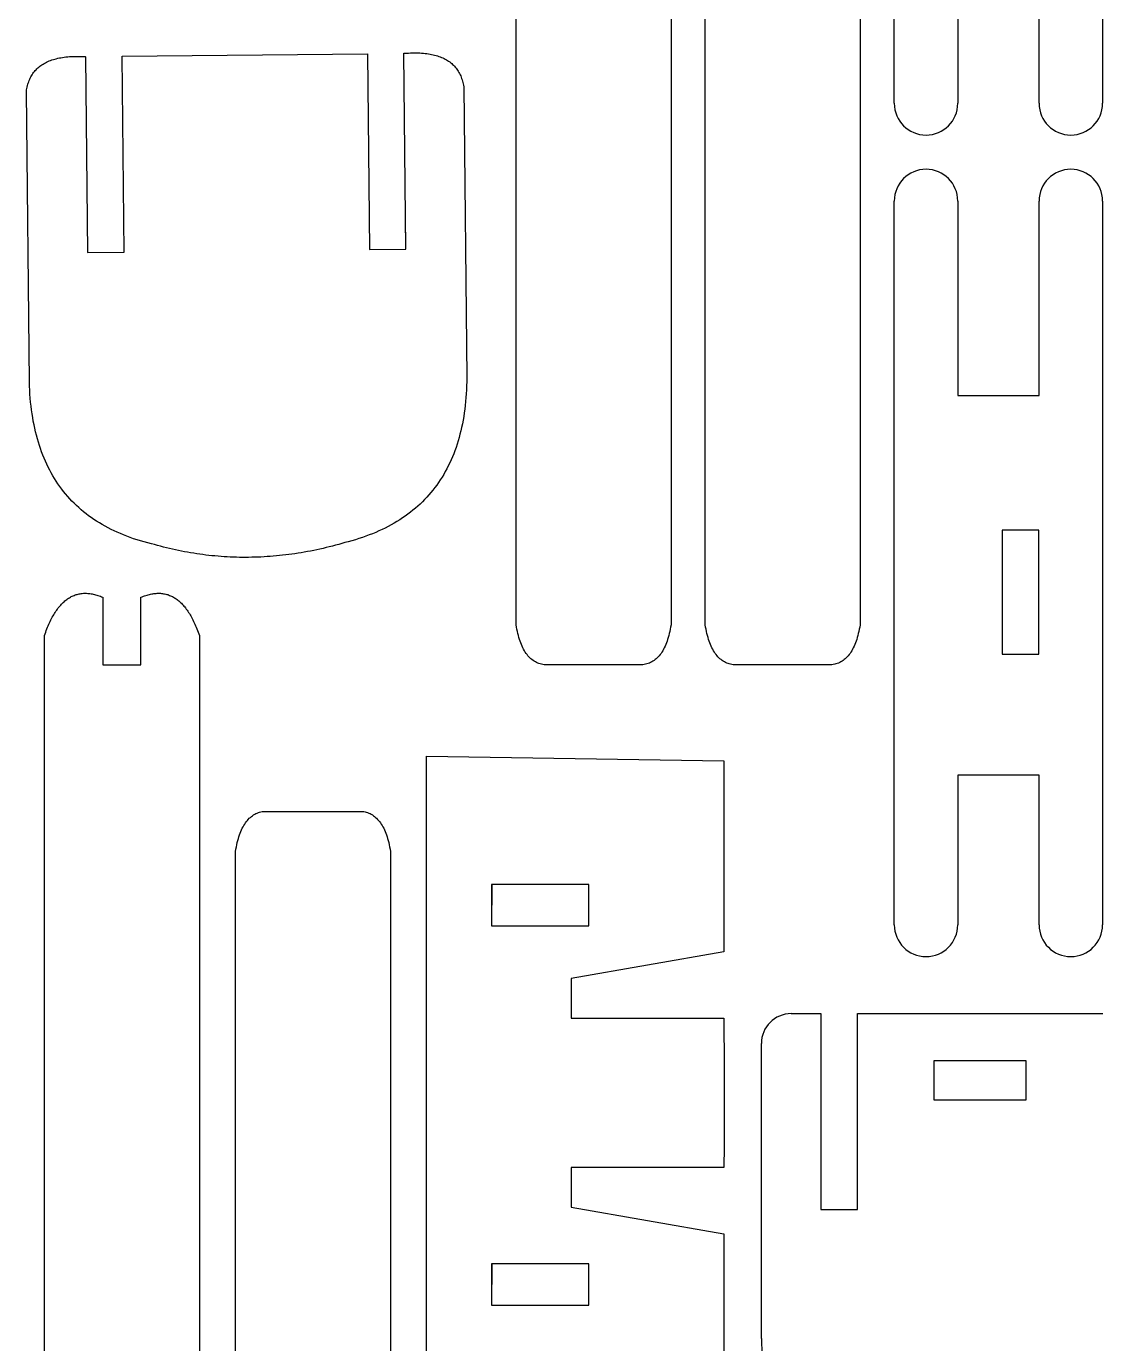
# Model space of a CAD drawing. Extents: x 0 to 450, y 0 to 350.
# Drawn here: x 272.9 to 367.4, y 160.5 to 276.1 of the extents above; entities that cross this region are included whole.
import ezdxf

# ---------------------------------------------------------------- set-up
doc = ezdxf.new("R2010")
doc.units = 0
doc.header["$MEASUREMENT"] = 0
doc.layers.add('DEFAULT', color=7, linetype='Continuous')

msp = doc.modelspace()

# ---------------------------------------------------------------- linework, layer by layer
at = {"layer": 'DEFAULT'}
for p, q in [((349.0944, 269.3325), (349.0944, 332.8336)), ((367.3751, 332.8336), (367.3751, 269.3325)), ((315.9018, 223.5798), (315.9018, 321.336)), ((329.4952, 321.336), (329.4952, 223.5798)), ((332.4967, 223.5798), (332.4967, 321.336)), ((346.09, 321.336), (346.09, 223.5798)), ((354.67, 282.4614), (354.67, 269.3325)), ((361.7996, 269.342), (361.7996, 282.4614)), ((274.2798, 272.7147), (274.3777, 272.7772)), ((274.3777, 272.7772), (274.4789, 272.8369)), ((274.4789, 272.8369), (274.5833, 272.8938)), ((274.5833, 272.8938), (274.691, 272.9479)), ((274.691, 272.9479), (274.802, 272.9993)), ((274.802, 272.9993), (274.9163, 273.0479)), ((274.9163, 273.0479), (275.0337, 273.0937)), ((275.0337, 273.0937), (275.1544, 273.1367)), ((275.1544, 273.1367), (275.2784, 273.1769)), ((275.2784, 273.1769), (275.4057, 273.2144)), ((275.4057, 273.2144), (275.5362, 273.249)), ((275.5362, 273.249), (275.67, 273.2809)), ((275.67, 273.2809), (275.8071, 273.31)), ((275.8071, 273.31), (275.9474, 273.3363)), ((275.9474, 273.3363), (276.091, 273.3599)), ((276.091, 273.3599), (276.2378, 273.3806)), ((276.2378, 273.3806), (276.3878, 273.3986)), ((276.3878, 273.3986), (276.5413, 273.4138)), ((276.5413, 273.4138), (276.6978, 273.4262)), ((276.6978, 273.4262), (276.8578, 273.4358)), ((276.8578, 273.4358), (277.0208, 273.4427)), ((277.0208, 273.4427), (277.1873, 273.4467)), ((277.1873, 273.4467), (277.357, 273.448)), ((277.357, 273.448), (277.5299, 273.4465)), ((277.5299, 273.4465), (277.7061, 273.4422)), ((277.7061, 273.4422), (277.8855, 273.4352)), ((277.8855, 273.4352), (278.0682, 273.4253)), ((278.0682, 273.4253), (278.0913, 273.4239)), ((278.0913, 273.4239), (278.1052, 273.423)), ((278.1052, 273.423), (278.2857, 256.2419)), ((281.3066, 273.4566), (302.8395, 273.6829)), ((281.4871, 256.2756), (281.3066, 273.4566)), ((302.8395, 273.6829), (303.02, 256.5018)), ((306.0407, 273.7164), (306.0546, 273.7176)), ((306.2213, 256.5355), (306.0407, 273.7164)), ((306.0546, 273.7176), (306.0776, 273.7195)), ((306.0776, 273.7195), (306.2601, 273.7332)), ((306.2601, 273.7332), (306.4393, 273.7441)), ((306.4393, 273.7441), (306.6154, 273.752)), ((306.6154, 273.752), (306.7882, 273.7572)), ((306.7882, 273.7572), (306.9579, 273.7595)), ((306.9579, 273.7595), (307.1243, 273.7589)), ((307.1243, 273.7589), (307.2876, 273.7555)), ((307.2876, 273.7555), (307.4476, 273.7492)), ((307.4476, 273.7492), (307.6045, 273.7401)), ((307.6045, 273.7401), (307.7581, 273.7282)), ((307.7581, 273.7282), (307.9086, 273.7134)), ((307.9086, 273.7134), (308.0558, 273.6957)), ((308.0558, 273.6957), (308.1999, 273.6752)), ((308.1999, 273.6752), (308.3407, 273.6518)), ((308.3407, 273.6518), (308.4783, 273.6256)), ((308.4783, 273.6256), (308.6128, 273.5965)), ((308.6128, 273.5965), (308.744, 273.5646)), ((308.744, 273.5646), (308.872, 273.5298)), ((308.872, 273.5298), (308.9969, 273.4922)), ((308.9969, 273.4922), (309.1185, 273.4518)), ((309.1185, 273.4518), (309.2369, 273.4084)), ((309.2369, 273.4084), (309.3522, 273.3623)), ((309.3522, 273.3623), (309.4642, 273.3133)), ((309.4642, 273.3133), (309.573, 273.2614)), ((309.573, 273.2614), (309.6787, 273.2067)), ((309.6787, 273.2067), (309.7811, 273.1491)), ((309.7811, 273.1491), (309.8803, 273.0887)), ((309.8803, 273.0887), (309.9763, 273.0254)), ((309.9763, 273.0254), (310.0692, 272.9593)), ((310.0692, 272.9593), (310.1588, 272.8903)), ((310.1588, 272.8903), (310.2452, 272.8185)), ((310.2452, 272.8185), (310.3284, 272.7438)), ((273.2511, 271.5477), (273.3033, 271.6491)), ((273.3033, 271.6491), (273.3589, 271.7478)), ((273.3589, 271.7478), (273.4177, 271.8436)), ((273.4177, 271.8436), (273.4798, 271.9367)), ((273.4798, 271.9367), (273.5451, 272.027)), ((273.5451, 272.027), (273.6137, 272.1146)), ((273.6137, 272.1146), (273.6855, 272.1993)), ((273.6855, 272.1993), (273.7606, 272.2813)), ((273.7606, 272.2813), (273.839, 272.3605)), ((273.839, 272.3605), (273.9206, 272.4369)), ((273.9206, 272.4369), (274.0055, 272.5105)), ((274.0055, 272.5105), (274.0937, 272.5813)), ((274.0937, 272.5813), (274.1851, 272.6494)), ((274.1851, 272.6494), (274.2798, 272.7147)), ((310.3284, 272.7438), (310.4084, 272.6663)), ((310.4084, 272.6663), (310.4852, 272.5858)), ((310.4852, 272.5858), (310.5589, 272.5027)), ((310.5589, 272.5027), (310.6293, 272.4166)), ((310.6293, 272.4166), (310.6965, 272.3277)), ((310.6965, 272.3277), (310.7605, 272.236)), ((310.7605, 272.236), (310.8213, 272.1413)), ((310.8213, 272.1413), (310.8789, 272.0439)), ((310.8789, 272.0439), (310.9333, 271.9435)), ((310.9333, 271.9435), (310.9845, 271.8404)), ((310.9845, 271.8404), (311.0325, 271.7343)), ((311.0325, 271.7343), (311.0773, 271.6255)), ((311.0773, 271.6255), (311.1189, 271.5137)), ((272.9074, 270.3802), (272.9271, 270.5095)), ((272.9271, 270.5095), (272.95, 270.636)), ((272.95, 270.636), (272.9762, 270.7597)), ((272.9762, 270.7597), (273.0057, 270.8806)), ((273.0057, 270.8806), (273.0385, 270.9987)), ((273.0385, 270.9987), (273.0745, 271.1141)), ((273.0745, 271.1141), (273.1137, 271.2266)), ((273.1137, 271.2266), (273.1563, 271.3364)), ((273.1563, 271.3364), (273.202, 271.4434)), ((273.202, 271.4434), (273.2511, 271.5477)), ((311.1189, 271.5137), (311.1574, 271.3992)), ((311.1574, 271.3992), (311.1926, 271.2818)), ((311.1926, 271.2818), (311.2246, 271.1615)), ((311.2246, 271.1615), (311.2534, 271.0384)), ((311.2534, 271.0384), (311.2791, 270.9124)), ((311.2791, 270.9124), (311.3015, 270.7835)), ((311.3015, 270.7835), (311.5694, 245.2784)), ((273.1753, 244.8753), (272.9074, 270.3802)), ((361.7996, 269.3325), (361.7996, 269.342)), ((349.0944, 197.2543), (349.0944, 260.7554)), ((354.67, 260.7554), (354.67, 243.6932)), ((361.7996, 243.6932), (361.7996, 260.7554)), ((367.3751, 260.7554), (367.3751, 197.2543)), ((306.1493, 259.5349), (306.1808, 256.535)), ((278.2857, 256.2419), (281.4871, 256.2756)), ((303.02, 256.5018), (306.181, 256.535)), ((306.1808, 256.535), (306.2213, 256.5355)), ((311.5694, 245.2784), (311.5647, 244.9156)), ((273.1876, 244.5126), (273.1753, 244.8753)), ((273.2049, 244.1545), (273.1876, 244.5126)), ((273.227, 243.8008), (273.2049, 244.1545)), ((311.5402, 244.2032), (311.5204, 243.8535)), ((311.555, 244.5573), (311.5402, 244.2032)), ((311.5647, 244.9156), (311.555, 244.5573)), ((273.2541, 243.4516), (273.227, 243.8008)), ((273.2861, 243.1069), (273.2541, 243.4516)), ((273.3231, 242.7666), (273.2861, 243.1069)), ((273.3649, 242.4308), (273.3231, 242.7666)), ((311.4311, 242.8306), (311.3913, 242.4983)), ((311.4659, 243.1671), (311.4311, 242.8306)), ((311.4956, 243.5081), (311.4659, 243.1671)), ((311.5204, 243.8535), (311.4956, 243.5081)), ((354.67, 243.6932), (361.7996, 243.6932)), ((273.4117, 242.0995), (273.3649, 242.4308)), ((273.4634, 241.7727), (273.4117, 242.0995)), ((273.5201, 241.4503), (273.4634, 241.7727)), ((311.2967, 241.847), (311.2418, 241.5279)), ((311.3465, 242.1705), (311.2967, 241.847)), ((311.3913, 242.4983), (311.3465, 242.1705)), ((273.5817, 241.1324), (273.5201, 241.4503)), ((273.6482, 240.819), (273.5817, 241.1324)), ((273.7196, 240.5101), (273.6482, 240.819)), ((273.7959, 240.2056), (273.7196, 240.5101)), ((311.0471, 240.5968), (310.9722, 240.2952)), ((311.1169, 240.9028), (311.0471, 240.5968)), ((311.1819, 241.2132), (311.1169, 240.9028)), ((311.2418, 241.5279), (311.1819, 241.2132)), ((273.8772, 239.9056), (273.7959, 240.2056)), ((273.9633, 239.6101), (273.8772, 239.9056)), ((274.0544, 239.3191), (273.9633, 239.6101)), ((274.1505, 239.0325), (274.0544, 239.3191)), ((310.7173, 239.4165), (310.6223, 239.1323)), ((310.8073, 239.705), (310.7173, 239.4165)), ((310.8922, 239.9979), (310.8073, 239.705)), ((310.9722, 240.2952), (310.8922, 239.9979)), ((274.2513, 238.7504), (274.1505, 239.0325)), ((274.3572, 238.4728), (274.2513, 238.7504)), ((274.468, 238.1996), (274.3572, 238.4728)), ((274.5837, 237.9309), (274.468, 238.1996)), ((310.3072, 238.3061), (310.1921, 238.0394)), ((310.4172, 238.5771), (310.3072, 238.3061)), ((310.5223, 238.8525), (310.4172, 238.5771)), ((310.6223, 239.1323), (310.5223, 238.8525)), ((274.7043, 237.6667), (274.5837, 237.9309)), ((274.83, 237.407), (274.7043, 237.6667)), ((274.9604, 237.1518), (274.83, 237.407)), ((275.0959, 236.901), (274.9604, 237.1518)), ((309.6817, 237.0164), (309.5415, 236.7716)), ((309.8168, 237.2656), (309.6817, 237.0164)), ((309.9469, 237.5192), (309.8168, 237.2656)), ((310.072, 237.7771), (309.9469, 237.5192)), ((310.1921, 238.0394), (310.072, 237.7771)), ((275.2361, 236.6547), (275.0959, 236.901)), ((275.3814, 236.4129), (275.2361, 236.6547)), ((275.5316, 236.1755), (275.3814, 236.4129)), ((275.6867, 235.9426), (275.5316, 236.1755)), ((275.8467, 235.7142), (275.6867, 235.9426)), ((308.9307, 235.836), (308.7655, 235.613)), ((309.091, 236.0633), (308.9307, 235.836)), ((309.2462, 236.295), (309.091, 236.0633)), ((309.3963, 236.5311), (309.2462, 236.295)), ((309.5415, 236.7716), (309.3963, 236.5311)), ((276.0117, 235.4903), (275.8467, 235.7142)), ((276.1816, 235.2708), (276.0117, 235.4903)), ((276.3564, 235.0558), (276.1816, 235.2708)), ((276.5361, 234.8453), (276.3564, 235.0558)), ((276.7208, 234.6393), (276.5361, 234.8453)), ((276.9103, 234.4377), (276.7208, 234.6393)), ((308.0544, 234.7648), (307.8641, 234.5636)), ((308.2397, 234.9704), (308.0544, 234.7648)), ((308.42, 235.1801), (308.2397, 234.9704)), ((308.5952, 235.3944), (308.42, 235.1801)), ((308.7655, 235.613), (308.5952, 235.3944)), ((277.1048, 234.2406), (276.9103, 234.4377)), ((277.3043, 234.048), (277.1048, 234.2406)), ((277.5086, 233.8599), (277.3043, 234.048)), ((277.7179, 233.6762), (277.5086, 233.8599)), ((277.9321, 233.497), (277.7179, 233.6762)), ((278.1512, 233.3223), (277.9321, 233.497)), ((306.8372, 233.6236), (306.6168, 233.4487)), ((307.0526, 233.8029), (306.8372, 233.6236)), ((307.263, 233.9865), (307.0526, 233.8029)), ((307.4684, 234.1745), (307.263, 233.9865)), ((307.6687, 234.3669), (307.4684, 234.1745)), ((307.8641, 234.5636), (307.6687, 234.3669)), ((278.3753, 233.152), (278.1512, 233.3223)), ((278.6042, 232.9862), (278.3753, 233.152)), ((278.8381, 232.8249), (278.6042, 232.9862)), ((279.077, 232.6681), (278.8381, 232.8249)), ((279.3207, 232.5158), (279.077, 232.6681)), ((279.5694, 232.3679), (279.3207, 232.5158)), ((279.823, 232.2245), (279.5694, 232.3679)), ((304.9333, 232.3466), (304.6728, 232.2067)), ((305.1889, 232.491), (304.9333, 232.3466)), ((305.4394, 232.6396), (305.1889, 232.491)), ((305.6849, 232.7926), (305.4394, 232.6396)), ((305.9254, 232.9501), (305.6849, 232.7926)), ((306.1609, 233.112), (305.9254, 232.9501)), ((306.3913, 233.2781), (306.1609, 233.112)), ((306.6168, 233.4487), (306.3913, 233.2781)), ((280.0815, 232.0855), (279.823, 232.2245)), ((280.3449, 231.9511), (280.0815, 232.0855)), ((280.6133, 231.8211), (280.3449, 231.9511)), ((280.8866, 231.6956), (280.6133, 231.8211)), ((281.1648, 231.5746), (280.8866, 231.6956)), ((281.4479, 231.458), (281.1648, 231.5746)), ((281.736, 231.3459), (281.4479, 231.458)), ((282.029, 231.2383), (281.736, 231.3459)), ((282.3269, 231.1351), (282.029, 231.2383)), ((302.4077, 231.2443), (302.102, 231.1436)), ((302.7084, 231.3493), (302.4077, 231.2443)), ((303.0041, 231.4587), (302.7084, 231.3493)), ((303.2947, 231.5724), (303.0041, 231.4587)), ((303.5804, 231.6905), (303.2947, 231.5724)), ((303.861, 231.813), (303.5804, 231.6905)), ((304.1366, 231.9399), (303.861, 231.813)), ((304.4072, 232.0711), (304.1366, 231.9399)), ((304.6728, 232.2067), (304.4072, 232.0711)), ((358.5637, 231.8831), (358.5637, 221.0013)), ((361.7905, 231.8831), (358.5637, 231.8831)), ((361.7905, 221.0013), (361.7905, 231.8831)), ((282.6298, 231.0365), (282.3269, 231.1351)), ((282.9375, 230.9423), (282.6298, 231.0365)), ((283.2502, 230.8526), (282.9375, 230.9423)), ((283.5678, 230.7673), (283.2502, 230.8526)), ((283.8904, 230.6865), (283.5678, 230.7673)), ((284.1539, 230.6105), (283.8904, 230.6865)), ((284.4176, 230.537), (284.1539, 230.6105)), ((284.6815, 230.466), (284.4176, 230.537)), ((284.9456, 230.3974), (284.6815, 230.466)), ((285.2099, 230.3314), (284.9456, 230.3974)), ((285.4744, 230.2679), (285.2099, 230.3314)), ((285.7391, 230.2069), (285.4744, 230.2679)), ((286.004, 230.1484), (285.7391, 230.2069)), ((286.2691, 230.0924), (286.004, 230.1484)), ((286.5344, 230.0389), (286.2691, 230.0924)), ((286.7999, 229.9879), (286.5344, 230.0389)), ((297.5822, 230.0011), (297.3088, 229.9519)), ((297.8558, 230.0527), (297.5822, 230.0011)), ((298.1296, 230.1069), (297.8558, 230.0527)), ((298.4036, 230.1636), (298.1296, 230.1069)), ((298.6779, 230.2227), (298.4036, 230.1636)), ((298.9523, 230.2844), (298.6779, 230.2227)), ((299.2269, 230.3486), (298.9523, 230.2844)), ((299.5017, 230.4153), (299.2269, 230.3486)), ((299.7767, 230.4845), (299.5017, 230.4153)), ((300.0519, 230.5561), (299.7767, 230.4845)), ((300.3273, 230.6303), (300.0519, 230.5561)), ((300.6029, 230.707), (300.3273, 230.6303)), ((300.8787, 230.7862), (300.6029, 230.707)), ((301.1547, 230.868), (300.8787, 230.7862)), ((301.4755, 230.9555), (301.1547, 230.868)), ((301.7912, 231.0474), (301.4755, 230.9555)), ((302.102, 231.1436), (301.7912, 231.0474)), ((287.0656, 229.9394), (286.7999, 229.9879)), ((287.3315, 229.8934), (287.0656, 229.9394)), ((287.5976, 229.8499), (287.3315, 229.8934)), ((287.8639, 229.8089), (287.5976, 229.8499)), ((288.1304, 229.7704), (287.8639, 229.8089)), ((288.3971, 229.7345), (288.1304, 229.7704)), ((288.664, 229.701), (288.3971, 229.7345)), ((288.931, 229.67), (288.664, 229.701)), ((289.1983, 229.6415), (288.931, 229.67)), ((289.4658, 229.6156), (289.1983, 229.6415)), ((289.7335, 229.5921), (289.4658, 229.6156)), ((290.0014, 229.5712), (289.7335, 229.5921)), ((290.2694, 229.5527), (290.0014, 229.5712)), ((290.5377, 229.5368), (290.2694, 229.5527)), ((290.8062, 229.5233), (290.5377, 229.5368)), ((291.0748, 229.5124), (290.8062, 229.5233)), ((291.3437, 229.504), (291.0748, 229.5124)), ((291.6128, 229.498), (291.3437, 229.504)), ((291.882, 229.4946), (291.6128, 229.498)), ((292.1515, 229.4937), (291.882, 229.4946)), ((292.4211, 229.4953), (292.1515, 229.4937)), ((292.691, 229.4994), (292.4211, 229.4953)), ((292.961, 229.5059), (292.691, 229.4994)), ((293.2313, 229.515), (292.961, 229.5059)), ((293.5016, 229.5266), (293.2313, 229.515)), ((293.7723, 229.5407), (293.5016, 229.5266)), ((294.0432, 229.5573), (293.7723, 229.5407)), ((294.3142, 229.5765), (294.0432, 229.5573)), ((294.5854, 229.5981), (294.3142, 229.5765)), ((294.857, 229.6222), (294.5854, 229.5981)), ((295.1286, 229.6488), (294.857, 229.6222)), ((295.4004, 229.6779), (295.1286, 229.6488)), ((295.6725, 229.7096), (295.4004, 229.6779)), ((295.9446, 229.7437), (295.6725, 229.7096)), ((296.217, 229.7803), (295.9446, 229.7437)), ((296.4897, 229.8195), (296.217, 229.7803)), ((296.7625, 229.8611), (296.4897, 229.8195)), ((297.0356, 229.9053), (296.7625, 229.8611)), ((297.3088, 229.9519), (297.0356, 229.9053)), ((275.9276, 225.3082), (276.0002, 225.3869)), ((276.0002, 225.3869), (276.0735, 225.4624)), ((276.0735, 225.4624), (276.1479, 225.5348)), ((276.1479, 225.5348), (276.2231, 225.6042)), ((276.2231, 225.6042), (276.2993, 225.6703)), ((276.2993, 225.6703), (276.3762, 225.7334)), ((276.3762, 225.7334), (276.4541, 225.7935)), ((276.4541, 225.7935), (276.5328, 225.8504)), ((276.5328, 225.8504), (276.6124, 225.9043)), ((276.6124, 225.9043), (276.6929, 225.955)), ((276.6929, 225.955), (276.7742, 226.0027)), ((276.7742, 226.0027), (276.8565, 226.0473)), ((276.8565, 226.0473), (276.9396, 226.0887)), ((276.9396, 226.0887), (277.0236, 226.1271)), ((277.0236, 226.1271), (277.1084, 226.1623)), ((277.1084, 226.1623), (277.1942, 226.1945)), ((277.1942, 226.1945), (277.2808, 226.2236)), ((277.2808, 226.2236), (277.3683, 226.2495)), ((277.3683, 226.2495), (277.4567, 226.2724)), ((277.4567, 226.2724), (277.546, 226.2921)), ((277.546, 226.2921), (277.6361, 226.3087)), ((277.6361, 226.3087), (277.7271, 226.3223)), ((277.7271, 226.3223), (277.819, 226.3328)), ((277.819, 226.3328), (277.9118, 226.3401)), ((277.9118, 226.3401), (278.0054, 226.3444)), ((278.0054, 226.3444), (278.0999, 226.3456)), ((278.0999, 226.3456), (278.1953, 226.3437)), ((278.1953, 226.3437), (278.2916, 226.3386)), ((278.2916, 226.3386), (278.3888, 226.3305)), ((278.3888, 226.3305), (278.4868, 226.3193)), ((278.4868, 226.3193), (278.5857, 226.305)), ((278.5857, 226.305), (278.6855, 226.2876)), ((278.6855, 226.2876), (278.7862, 226.2672)), ((278.7862, 226.2672), (278.8877, 226.2435)), ((278.8877, 226.2435), (278.9902, 226.2168)), ((278.9902, 226.2168), (279.0935, 226.1869)), ((279.0935, 226.1869), (279.1976, 226.154)), ((279.1976, 226.154), (279.3027, 226.118)), ((279.3027, 226.118), (279.4086, 226.0789)), ((279.4086, 226.0789), (279.5155, 226.0368)), ((279.5155, 226.0368), (279.6231, 225.9915)), ((279.6231, 225.9915), (279.6231, 225.8785)), ((279.6231, 225.8785), (279.6231, 220.0701)), ((282.9714, 225.9915), (283.0791, 226.0368)), ((282.9714, 220.0701), (282.9714, 225.9915)), ((283.0791, 226.0368), (283.1859, 226.0789)), ((283.1859, 226.0789), (283.2918, 226.118)), ((283.2918, 226.118), (283.3969, 226.154)), ((283.3969, 226.154), (283.5011, 226.1869)), ((283.5011, 226.1869), (283.6044, 226.2168)), ((283.6044, 226.2168), (283.7068, 226.2435)), ((283.7068, 226.2435), (283.8083, 226.2672)), ((283.8083, 226.2672), (283.909, 226.2876)), ((283.909, 226.2876), (284.0088, 226.305)), ((284.0088, 226.305), (284.1077, 226.3193)), ((284.1077, 226.3193), (284.2057, 226.3305)), ((284.2057, 226.3305), (284.3029, 226.3386)), ((284.3029, 226.3386), (284.3992, 226.3437)), ((284.3992, 226.3437), (284.4946, 226.3456)), ((284.4946, 226.3456), (284.5891, 226.3444)), ((284.5891, 226.3444), (284.6827, 226.3401)), ((284.6827, 226.3401), (284.7755, 226.3328)), ((284.7755, 226.3328), (284.8674, 226.3223)), ((284.8674, 226.3223), (284.9584, 226.3087)), ((284.9584, 226.3087), (285.0486, 226.2921)), ((285.0486, 226.2921), (285.1378, 226.2724)), ((285.1378, 226.2724), (285.2262, 226.2495)), ((285.2262, 226.2495), (285.3137, 226.2236)), ((285.3137, 226.2236), (285.4003, 226.1945)), ((285.4003, 226.1945), (285.4861, 226.1623)), ((285.4861, 226.1623), (285.5709, 226.1271)), ((285.5709, 226.1271), (285.6549, 226.0887)), ((285.6549, 226.0887), (285.738, 226.0473)), ((285.738, 226.0473), (285.8203, 226.0027)), ((285.8203, 226.0027), (285.9016, 225.955)), ((285.9016, 225.955), (285.9821, 225.9043)), ((285.9821, 225.9043), (286.0617, 225.8504)), ((286.0617, 225.8504), (286.1404, 225.7935)), ((286.1404, 225.7935), (286.2184, 225.7334)), ((286.2184, 225.7334), (286.2953, 225.6703)), ((286.2953, 225.6703), (286.3713, 225.6042)), ((286.3713, 225.6042), (286.4466, 225.5348)), ((286.4466, 225.5348), (286.5209, 225.4624)), ((286.5209, 225.4624), (286.5944, 225.3869)), ((286.5944, 225.3869), (286.6669, 225.3082)), ((275.125, 224.1231), (275.1871, 224.2389)), ((275.1871, 224.2389), (275.25, 224.3516)), ((275.25, 224.3516), (275.3138, 224.4612)), ((275.3138, 224.4612), (275.3785, 224.5677)), ((275.3785, 224.5677), (275.444, 224.6711)), ((275.444, 224.6711), (275.5104, 224.7714)), ((275.5104, 224.7714), (275.5779, 224.8686)), ((275.5779, 224.8686), (275.6461, 224.9627)), ((275.6461, 224.9627), (275.7151, 225.0538)), ((275.7151, 225.0538), (275.7851, 225.1417)), ((275.7851, 225.1417), (275.8559, 225.2265)), ((275.8559, 225.2265), (275.9276, 225.3082)), ((286.6669, 225.3082), (286.7386, 225.2265)), ((286.7386, 225.2265), (286.8095, 225.1417)), ((286.8095, 225.1417), (286.8794, 225.0538)), ((286.8794, 225.0538), (286.9485, 224.9627)), ((286.9485, 224.9627), (287.0167, 224.8686)), ((287.0167, 224.8686), (287.084, 224.7714)), ((287.084, 224.7714), (287.1504, 224.6711)), ((287.1504, 224.6711), (287.216, 224.5677)), ((287.216, 224.5677), (287.2806, 224.4612)), ((287.2806, 224.4612), (287.3444, 224.3516)), ((287.3444, 224.3516), (287.4074, 224.2389)), ((287.4074, 224.2389), (287.4694, 224.1231)), ((274.6062, 222.9414), (274.6604, 223.0851)), ((274.6604, 223.0851), (274.7154, 223.2257)), ((274.7154, 223.2257), (274.7713, 223.3632)), ((274.7713, 223.3632), (274.8281, 223.4976)), ((274.8281, 223.4976), (274.8857, 223.6289)), ((274.8857, 223.6289), (274.9442, 223.7571)), ((274.9442, 223.7571), (275.0036, 223.8822)), ((275.0036, 223.8822), (275.0638, 224.0042)), ((275.0638, 224.0042), (275.125, 224.1231)), ((287.4694, 224.1231), (287.5306, 224.0042)), ((287.5306, 224.0042), (287.5909, 223.8822)), ((287.5909, 223.8822), (287.6503, 223.7571)), ((287.6503, 223.7571), (287.7088, 223.6289)), ((287.7088, 223.6289), (287.7665, 223.4976)), ((287.7665, 223.4976), (287.8232, 223.3632)), ((287.8232, 223.3632), (287.8791, 223.2257)), ((287.8791, 223.2257), (287.9342, 223.0851)), ((287.9342, 223.0851), (287.9883, 222.9414)), ((315.9358, 223.3792), (315.9018, 223.5798)), ((315.9726, 223.1845), (315.9358, 223.3792)), ((316.0122, 222.9957), (315.9726, 223.1845)), ((329.4244, 223.1845), (329.3848, 222.9957)), ((329.4612, 223.3792), (329.4244, 223.1845)), ((329.4952, 223.5798), (329.4612, 223.3792)), ((332.5307, 223.3792), (332.4967, 223.5798)), ((332.5675, 223.1845), (332.5307, 223.3792)), ((332.607, 222.9957), (332.5675, 223.1845)), ((346.0192, 223.1845), (345.9796, 222.9957)), ((346.056, 223.3792), (346.0192, 223.1845)), ((346.09, 223.5798), (346.056, 223.3792)), ((274.5006, 222.6447), (274.553, 222.7946)), ((274.5006, 104.7326), (274.5006, 222.6447)), ((274.553, 222.7946), (274.6062, 222.9414)), ((287.9883, 222.9414), (288.0417, 222.7946)), ((288.0417, 222.7946), (288.094, 222.6447)), ((288.094, 222.6447), (288.094, 104.7326)), ((316.0545, 222.8127), (316.0122, 222.9957)), ((316.0996, 222.6356), (316.0545, 222.8127)), ((316.1475, 222.4644), (316.0996, 222.6356)), ((316.1982, 222.299), (316.1475, 222.4644)), ((316.2517, 222.1395), (316.1982, 222.299)), ((316.3079, 221.9859), (316.2517, 222.1395)), ((316.367, 221.8381), (316.3079, 221.9859)), ((329.089, 221.9859), (329.03, 221.8381)), ((329.1453, 222.1395), (329.089, 221.9859)), ((329.1987, 222.299), (329.1453, 222.1395)), ((329.2494, 222.4644), (329.1987, 222.299)), ((329.2973, 222.6356), (329.2494, 222.4644)), ((329.3425, 222.8127), (329.2973, 222.6356)), ((329.3848, 222.9957), (329.3425, 222.8127)), ((332.6494, 222.8127), (332.607, 222.9957)), ((332.6945, 222.6356), (332.6494, 222.8127)), ((332.7424, 222.4644), (332.6945, 222.6356)), ((332.7931, 222.299), (332.7424, 222.4644)), ((332.8466, 222.1395), (332.7931, 222.299)), ((332.9028, 221.9859), (332.8466, 222.1395)), ((332.9619, 221.8381), (332.9028, 221.9859)), ((345.6838, 221.9859), (345.6248, 221.8381)), ((345.7401, 222.1395), (345.6838, 221.9859)), ((345.7935, 222.299), (345.7401, 222.1395)), ((345.8442, 222.4644), (345.7935, 222.299)), ((345.8921, 222.6356), (345.8442, 222.4644)), ((345.9373, 222.8127), (345.8921, 222.6356)), ((345.9796, 222.9957), (345.9373, 222.8127)), ((316.4288, 221.6962), (316.367, 221.8381)), ((316.4934, 221.5601), (316.4288, 221.6962)), ((316.5607, 221.43), (316.4934, 221.5601)), ((316.6309, 221.3057), (316.5607, 221.43)), ((316.7038, 221.1872), (316.6309, 221.3057)), ((316.7795, 221.0746), (316.7038, 221.1872)), ((316.858, 220.9679), (316.7795, 221.0746)), ((316.9393, 220.8671), (316.858, 220.9679)), ((317.0234, 220.7721), (316.9393, 220.8671)), ((317.1102, 220.683), (317.0234, 220.7721)), ((328.3735, 220.7721), (328.2867, 220.683)), ((328.4576, 220.8671), (328.3735, 220.7721)), ((328.5388, 220.9679), (328.4576, 220.8671)), ((328.6173, 221.0746), (328.5388, 220.9679)), ((328.6931, 221.1872), (328.6173, 221.0746)), ((328.7661, 221.3057), (328.6931, 221.1872)), ((328.8362, 221.43), (328.7661, 221.3057)), ((328.9036, 221.5601), (328.8362, 221.43)), ((328.9682, 221.6962), (328.9036, 221.5601)), ((329.03, 221.8381), (328.9682, 221.6962)), ((333.0237, 221.6962), (332.9619, 221.8381)), ((333.0883, 221.5601), (333.0237, 221.6962)), ((333.1556, 221.43), (333.0883, 221.5601)), ((333.2258, 221.3057), (333.1556, 221.43)), ((333.2987, 221.1872), (333.2258, 221.3057)), ((333.3744, 221.0746), (333.2987, 221.1872)), ((333.4529, 220.9679), (333.3744, 221.0746)), ((333.5342, 220.8671), (333.4529, 220.9679)), ((333.6183, 220.7721), (333.5342, 220.8671)), ((333.7051, 220.683), (333.6183, 220.7721)), ((344.9684, 220.7721), (344.8816, 220.683)), ((345.0524, 220.8671), (344.9684, 220.7721)), ((345.1337, 220.9679), (345.0524, 220.8671)), ((345.2122, 221.0746), (345.1337, 220.9679)), ((345.2879, 221.1872), (345.2122, 221.0746)), ((345.3609, 221.3057), (345.2879, 221.1872)), ((345.431, 221.43), (345.3609, 221.3057)), ((345.4984, 221.5601), (345.431, 221.43)), ((345.563, 221.6962), (345.4984, 221.5601)), ((345.6248, 221.8381), (345.563, 221.6962)), ((358.5637, 221.0013), (361.7905, 221.0013)), ((279.6231, 220.0701), (282.9714, 220.0701)), ((317.1998, 220.5997), (317.1102, 220.683)), ((317.2922, 220.5223), (317.1998, 220.5997)), ((317.3874, 220.4508), (317.2922, 220.5223)), ((317.4853, 220.3851), (317.3874, 220.4508)), ((317.5861, 220.3254), (317.4853, 220.3851)), ((317.6896, 220.2714), (317.5861, 220.3254)), ((317.7959, 220.2234), (317.6896, 220.2714)), ((317.905, 220.1812), (317.7959, 220.2234)), ((318.0168, 220.1448), (317.905, 220.1812)), ((318.1315, 220.1144), (318.0168, 220.1448)), ((318.2489, 220.0898), (318.1315, 220.1144)), ((318.3691, 220.071), (318.2489, 220.0898)), ((326.2288, 220.071), (318.3691, 220.071)), ((327.0279, 220.071), (326.2288, 220.071)), ((327.1481, 220.0898), (327.0279, 220.071)), ((327.2655, 220.1144), (327.1481, 220.0898)), ((327.3801, 220.1448), (327.2655, 220.1144)), ((327.492, 220.1812), (327.3801, 220.1448)), ((327.6011, 220.2234), (327.492, 220.1812)), ((327.7074, 220.2714), (327.6011, 220.2234)), ((327.8109, 220.3254), (327.7074, 220.2714)), ((327.9116, 220.3851), (327.8109, 220.3254)), ((328.0096, 220.4508), (327.9116, 220.3851)), ((328.1048, 220.5223), (328.0096, 220.4508)), ((328.1971, 220.5997), (328.1048, 220.5223)), ((328.2867, 220.683), (328.1971, 220.5997)), ((333.7947, 220.5997), (333.7051, 220.683)), ((333.8871, 220.5223), (333.7947, 220.5997)), ((333.9823, 220.4508), (333.8871, 220.5223)), ((334.0802, 220.3851), (333.9823, 220.4508)), ((334.181, 220.3254), (334.0802, 220.3851)), ((334.2845, 220.2714), (334.181, 220.3254)), ((334.3908, 220.2234), (334.2845, 220.2714)), ((334.4999, 220.1812), (334.3908, 220.2234)), ((334.6117, 220.1448), (334.4999, 220.1812)), ((334.7263, 220.1144), (334.6117, 220.1448)), ((334.8438, 220.0898), (334.7263, 220.1144)), ((334.964, 220.071), (334.8438, 220.0898)), ((342.8237, 220.071), (334.964, 220.071)), ((343.6227, 220.071), (342.8236, 220.071)), ((343.7429, 220.0898), (343.6227, 220.071)), ((343.8603, 220.1144), (343.7429, 220.0898)), ((343.9749, 220.1448), (343.8603, 220.1144)), ((344.0868, 220.1812), (343.9749, 220.1448)), ((344.1959, 220.2234), (344.0868, 220.1812)), ((344.3022, 220.2714), (344.1959, 220.2234)), ((344.4057, 220.3254), (344.3022, 220.2714)), ((344.5064, 220.3851), (344.4057, 220.3254)), ((344.6044, 220.4508), (344.5064, 220.3851)), ((344.6995, 220.5223), (344.6044, 220.4508)), ((344.7919, 220.5997), (344.6995, 220.5223)), ((344.8816, 220.683), (344.7919, 220.5997)), ((308.043, 152.9679), (308.043, 212.0662)), ((308.043, 212.0662), (334.1363, 211.6393)), ((334.1363, 211.6393), (334.1363, 194.884)), ((361.7996, 210.3832), (354.67, 210.3832)), ((354.67, 210.3832), (354.67, 197.2543)), ((361.7996, 197.2638), (361.7996, 210.3832)), ((292.7574, 206.8317), (292.8553, 206.8974)), ((292.8553, 206.8974), (292.9561, 206.9572)), ((292.9561, 206.9572), (293.0596, 207.0111)), ((293.0596, 207.0111), (293.1659, 207.0592)), ((293.1659, 207.0592), (293.275, 207.1014)), ((293.275, 207.1014), (293.3868, 207.1377)), ((293.3868, 207.1377), (293.5015, 207.1682)), ((293.5015, 207.1682), (293.6189, 207.1928)), ((293.6189, 207.1928), (293.7391, 207.2115)), ((293.7391, 207.2115), (294.5382, 207.2115)), ((294.5381, 207.2115), (302.3978, 207.2115)), ((302.3978, 207.2115), (302.518, 207.1928)), ((302.518, 207.1928), (302.6354, 207.1682)), ((302.6354, 207.1682), (302.75, 207.1377)), ((302.75, 207.1377), (302.8619, 207.1014)), ((302.8619, 207.1014), (302.971, 207.0592)), ((302.971, 207.0592), (303.0773, 207.0111)), ((303.0773, 207.0111), (303.1808, 206.9572)), ((303.1808, 206.9572), (303.2815, 206.8974)), ((303.2815, 206.8974), (303.3795, 206.8317)), ((291.8634, 205.7224), (291.9307, 205.8526)), ((291.9307, 205.8526), (292.0009, 205.9769)), ((292.0009, 205.9769), (292.0738, 206.0953)), ((292.0738, 206.0953), (292.1495, 206.2079)), ((292.1495, 206.2079), (292.228, 206.3146)), ((292.228, 206.3146), (292.3093, 206.4155)), ((292.3093, 206.4155), (292.3934, 206.5105)), ((292.3934, 206.5105), (292.4802, 206.5996)), ((292.4802, 206.5996), (292.5698, 206.6828)), ((292.5698, 206.6828), (292.6622, 206.7602)), ((292.6622, 206.7602), (292.7574, 206.8317)), ((303.3795, 206.8317), (303.4747, 206.7602)), ((303.4747, 206.7602), (303.5671, 206.6828)), ((303.5671, 206.6828), (303.6567, 206.5996)), ((303.6567, 206.5996), (303.7435, 206.5105)), ((303.7435, 206.5105), (303.8276, 206.4155)), ((303.8276, 206.4155), (303.9088, 206.3146)), ((303.9088, 206.3146), (303.9873, 206.2079)), ((303.9873, 206.2079), (304.063, 206.0953)), ((304.063, 206.0953), (304.136, 205.9769)), ((304.136, 205.9769), (304.2061, 205.8526)), ((304.2061, 205.8526), (304.2736, 205.7224)), ((291.4245, 204.4698), (291.4696, 204.6469)), ((291.4696, 204.6469), (291.5175, 204.8182)), ((291.5175, 204.8182), (291.5682, 204.9835)), ((291.5682, 204.9835), (291.6217, 205.143)), ((291.6217, 205.143), (291.6779, 205.2967)), ((291.6779, 205.2967), (291.737, 205.4444)), ((291.737, 205.4444), (291.7988, 205.5864)), ((291.7988, 205.5864), (291.8634, 205.7224)), ((304.2736, 205.7224), (304.3382, 205.5864)), ((304.3382, 205.5864), (304.4, 205.4444)), ((304.4, 205.4444), (304.459, 205.2967)), ((304.459, 205.2967), (304.5153, 205.143)), ((304.5153, 205.143), (304.5687, 204.9835)), ((304.5687, 204.9835), (304.6194, 204.8182)), ((304.6194, 204.8182), (304.6673, 204.6469)), ((304.6673, 204.6469), (304.7125, 204.4698)), ((291.2718, 203.7028), (291.3058, 203.9033)), ((291.2718, 105.9466), (291.2718, 203.7028)), ((291.3058, 203.9033), (291.3426, 204.098)), ((291.3426, 204.098), (291.3822, 204.2869)), ((291.3822, 204.2869), (291.4245, 204.4698)), ((304.7125, 204.4698), (304.7548, 204.2869)), ((304.7548, 204.2869), (304.7944, 204.098)), ((304.7944, 204.098), (304.8312, 203.9033)), ((304.8312, 203.9033), (304.8652, 203.7028)), ((304.8652, 203.7028), (304.8652, 105.9466)), ((313.7834, 200.8002), (313.7525, 200.8002)), ((313.7525, 200.8002), (313.7525, 197.17)), ((313.7834, 198.9851), (313.7834, 200.8002)), ((322.2902, 200.8002), (313.7834, 200.8002)), ((322.2902, 197.17), (322.2902, 200.8002)), ((313.7525, 197.17), (322.2902, 197.17)), ((361.7996, 197.2543), (361.7996, 197.2638)), ((334.1363, 194.884), (320.743, 192.5363)), ((320.743, 192.5363), (320.743, 189.0679)), ((320.743, 189.0679), (334.0996, 189.0679)), ((334.0996, 189.0679), (334.1334, 189.0679)), ((334.1334, 189.0679), (334.1429, 187.643)), ((340.0424, 189.4615), (342.6571, 189.4615)), ((342.6571, 189.4615), (342.6571, 172.2795)), ((345.8587, 172.2795), (345.8587, 189.4615)), ((345.8588, 189.4615), (367.393, 189.4615)), ((334.1429, 187.643), (334.1511, 186.2122)), ((334.1511, 186.2122), (334.1575, 184.7771)), ((337.4277, 160.9671), (337.4277, 186.8468)), ((360.6814, 185.3091), (352.5704, 185.3091)), ((352.5704, 185.3091), (352.5704, 181.8938)), ((360.6814, 181.8938), (360.6814, 185.3091)), ((334.1575, 184.7771), (334.1617, 183.3394)), ((334.1617, 183.3394), (334.1634, 181.9008)), ((334.1634, 181.9008), (334.162, 180.4628)), ((352.5704, 181.8938), (360.6814, 181.8938)), ((334.162, 180.4628), (334.1572, 179.0271)), ((334.1572, 179.0271), (334.1486, 177.5954)), ((334.1486, 177.5954), (334.1357, 176.1694)), ((334.1334, 175.9662), (320.743, 175.9662)), ((320.743, 175.9662), (320.743, 172.4978)), ((334.1335, 175.9694), (334.1334, 175.9662)), ((334.1337, 175.9916), (334.1335, 175.9694)), ((334.1357, 176.1694), (334.1337, 175.9916)), ((320.743, 172.4978), (334.1363, 170.1501)), ((342.6571, 172.2795), (345.8587, 172.2795)), ((334.1363, 170.1501), (334.1363, 153.3948)), ((313.7834, 167.5236), (313.7525, 167.5236)), ((313.7525, 167.5236), (313.7525, 163.8935)), ((313.7834, 165.7086), (313.7834, 167.5236)), ((322.2902, 167.5236), (313.7834, 167.5236)), ((322.2902, 163.8935), (322.2902, 167.5236)), ((313.7525, 163.8935), (322.2902, 163.8935))]:
    msp.add_line(p, q, dxfattribs=at)
for centre, radius, start, end in [((351.8822, 269.3325), 2.7878, 180, 0), ((364.5874, 269.3325), 2.7877, 180, 0), ((351.8822, 260.7554), 2.7878, 0, 180), ((364.5874, 260.7554), 2.7878, 0, 180), ((351.8822, 197.2543), 2.7878, 180, 0), ((364.5874, 197.2543), 2.7877, 180, 0), ((340.0424, 186.8468), 2.6147, 90, 180), ((359.3514, 161.2228), 21.9252, 180.668198, 190.518702)]:
    msp.add_arc(centre, radius, start, end, dxfattribs=at)

doc.saveas('drawing.dxf')
